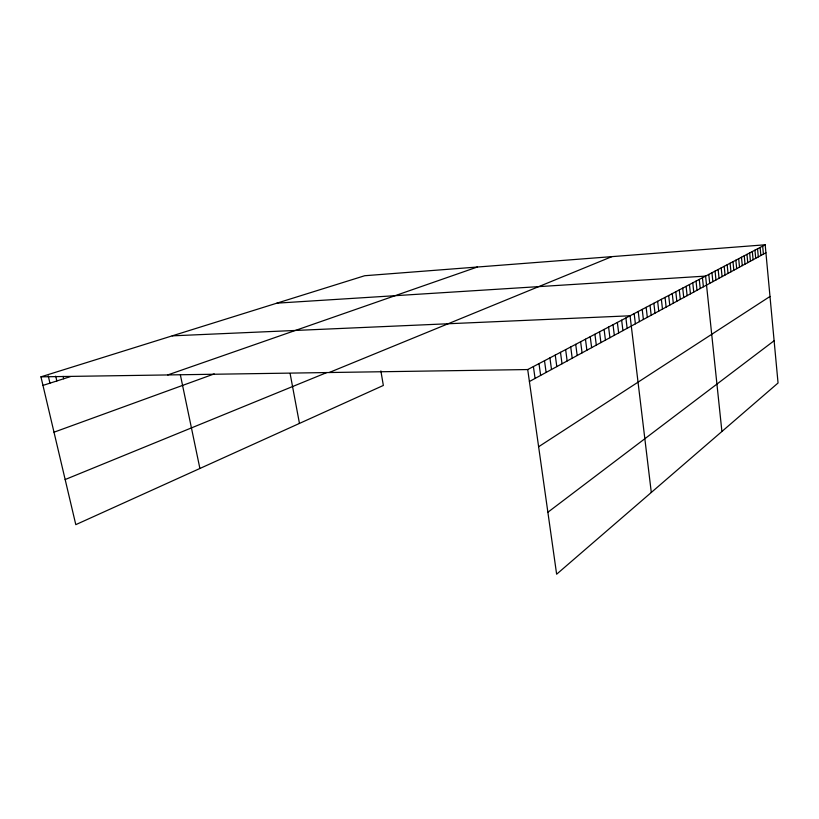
<?xml version="1.0" encoding="UTF-8"?>
<svg xmlns="http://www.w3.org/2000/svg" width="819" height="819" viewBox="0 0 819 819"><rect width="100%" height="100%" fill="white"/><g stroke="black" fill="none" stroke-linecap="round" stroke-linejoin="round"><path stroke-width="1.23" d="M547.88 512.244L774.119 340.745M538.626 446.744L769.993 296.468M529.402 381.531L765.919 252.764M527.712 369.553L765.181 244.789L778.05 383.005L556.633 574.211L527.712 369.553L40.95 376.842L75.798 524.651L383.343 385.452L380.876 370.915M65.162 479.535L326.945 372.502M329.177 372.522L611.885 256.634M54.003 432.197L214.199 373.914M167.731 374.948L477.323 267.025M42.967 385.401L70.383 376.627M40.95 376.842L364.721 275.727L765.181 244.789M276.924 303.153L705.589 276.095L721.908 431.49M172.215 335.851L630.057 315.786L651.3 492.465M55.712 376.126L56.839 380.958M48.239 375.87L49.949 383.169M63.094 376.371L63.657 378.777M180.395 375L199.897 468.478M290.161 373.781L299.457 423.423M533.404 366.564L535.073 378.45M544.502 360.729L546.119 372.43M539.004 363.626L540.642 375.419M549.918 357.883L551.504 369.502M560.483 352.334L562.018 363.769M555.241 355.088L556.807 366.615M565.642 349.631L567.157 360.984M575.706 344.338L577.18 355.518M570.71 346.959L572.205 358.231M585.462 339.209L586.895 350.235M580.62 341.748L582.074 352.856M590.233 336.701L591.635 347.645M599.549 331.808L600.911 342.598M594.922 334.234L596.314 345.106M608.589 327.057L609.92 337.694M604.105 329.412L605.446 340.131M617.362 322.451L618.652 332.944M613.011 324.733L614.322 335.299M625.89 317.977L627.139 328.327M621.652 320.198L622.931 330.62M634.162 313.626L635.38 323.833M642.209 309.398L643.396 319.471M638.216 311.496L639.414 321.642M650.03 305.282L651.187 315.233M646.15 307.33L647.317 317.332M657.637 301.29L658.763 311.107M653.859 303.276L655.005 313.155M668.673 295.495L669.758 305.118M665.048 297.399L666.144 307.084M661.363 299.324L662.479 309.08M675.788 291.759L676.842 301.269M672.256 293.611L673.32 303.184M682.708 288.114L683.742 297.512M679.268 289.926L680.313 299.375M692.761 282.831L693.754 292.055M689.455 284.572L690.458 293.847M686.107 286.333L687.121 295.669M702.446 277.743L703.398 286.804M699.262 279.422L700.225 288.534M696.027 281.112L697.01 290.284M708.783 274.416L709.725 283.364M718.15 269.492L719.051 278.286M715.069 271.109L715.98 279.955M711.946 272.758L712.868 281.654M727.159 264.762L728.03 273.392M724.191 266.318L725.071 275.01M721.191 267.895L722.082 276.638M735.851 260.196L736.69 268.683M732.985 261.701L733.834 270.239M730.087 263.216L730.947 271.806M744.225 255.794L745.034 264.138M741.471 257.248L742.29 265.632M738.677 258.712L739.506 267.148M752.313 251.546L753.101 259.746M749.651 252.948L750.439 261.189M746.959 254.361L747.757 262.653M760.124 247.44L760.882 255.508M757.544 248.792L758.312 256.91M754.944 250.164L755.722 258.323M762.663 246.109L763.41 254.136"/></g></svg>
